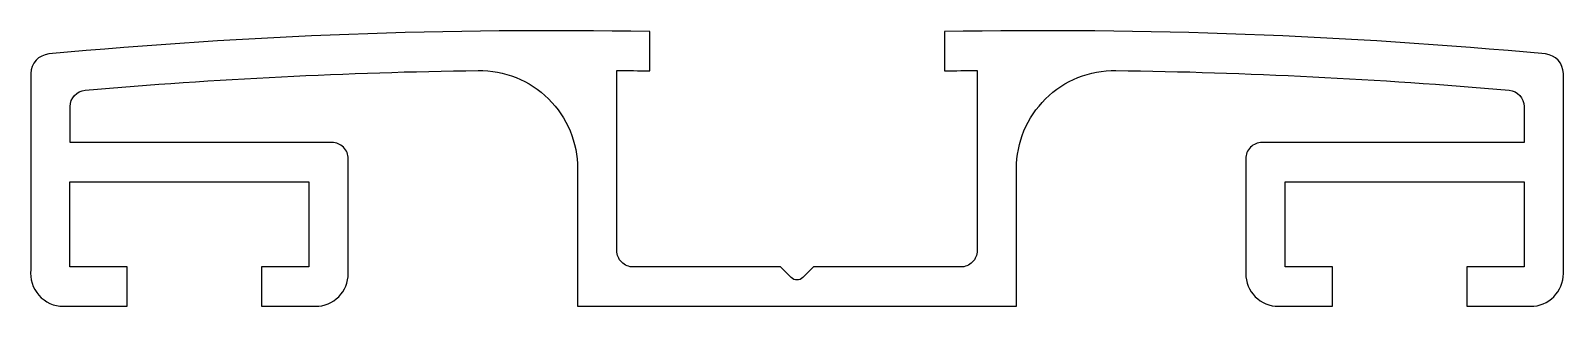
# Model space of a CAD drawing. Extents: x 925.3 to 972.2, y -26.9 to -18.5.
import ezdxf

# ---------------------------------------------------------------- set-up
doc = ezdxf.new("R2010")
doc.units = 0
doc.header["$LTSCALE"] = 15
doc.layers.get('0').update_dxf_attribs({"linetype": 'CONTINUOUS'})

msp = doc.modelspace()

# ---------------------------------------------------------------- linework, layer by layer
msp.add_lwpolyline([(970.954, -23.064), (970.954, -25.664), (969.204, -25.664), (969.204, -26.864), (971.154, -26.864, 0.414214), (972.154, -25.864), (972.154, -19.761, 0.387322), (971.61, -19.163, 0.027721), (953.254, -18.479), (953.254, -19.679, -0.001514), (954.251, -19.664), (954.251, -25.164, -0.414214), (953.751, -25.664), (949.251, -25.664), (948.927, -25.987, -0.414214), (948.574, -25.987), (948.251, -25.664), (943.751, -25.664, -0.414214), (943.251, -25.164), (943.251, -19.664, -0.001525), (944.254, -19.679), (944.254, -18.479, 0.027721), (925.899, -19.163, 0.387322), (925.354, -19.761), (925.354, -25.743, 0.450341), (926.347, -26.864), (928.297, -26.864), (928.297, -25.664), (926.547, -25.664), (926.547, -23.064), (933.847, -23.064), (933.847, -25.664), (932.397, -25.664), (932.397, -26.864), (934.047, -26.864, 0.414214), (935.047, -25.864), (935.047, -22.364, 0.414214), (934.547, -21.864), (926.554, -21.864), (926.554, -20.766, -0.389079), (927.011, -20.268, -0.018255), (939.01, -19.667, -0.41819), (942.051, -22.667), (942.051, -26.864), (955.451, -26.864), (955.451, -22.667, -0.418177), (958.491, -19.667, -0.018267), (970.498, -20.268, -0.389079), (970.954, -20.766), (970.954, -21.864), (962.954, -21.864, 0.414214), (962.454, -22.364), (962.454, -25.864, 0.414214), (963.454, -26.864), (965.104, -26.864), (965.104, -25.664), (963.654, -25.664), (963.654, -23.064)], format="xyb", close=True)

doc.saveas('drawing.dxf')
